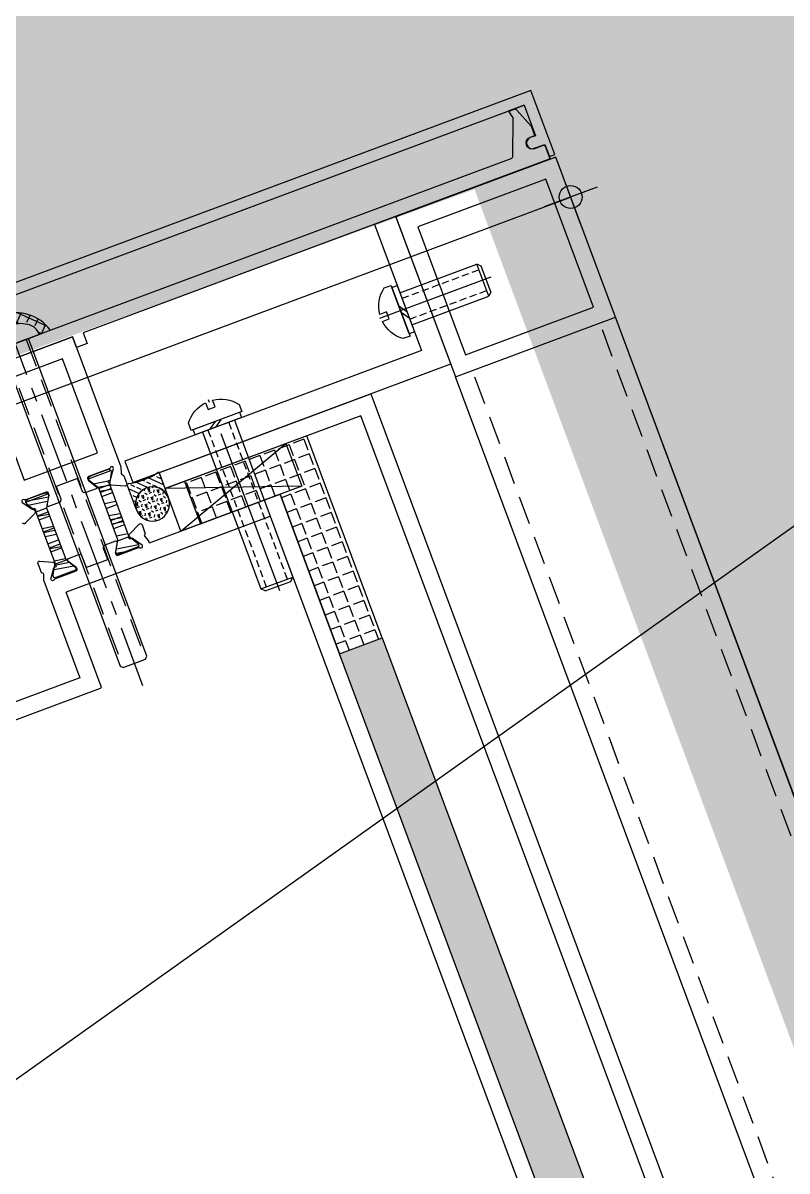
# Model space of a CAD drawing. Extents: x 12199666 to 24617114, y 1197707 to 2548648.
# Drawn here: x 12301952.1 to 12302086.4, y 1289145.8 to 1289347.6 of the extents above; entities that cross this region are included whole.
import ezdxf

# ---------------------------------------------------------------- set-up
doc = ezdxf.new("R2010")
doc.units = 0
doc.header["$LTSCALE"] = 10
doc.header["$MEASUREMENT"] = 0
for name, pattern in [('TX-PLAN-T1-F11$0$CENTER', [2, 1.25, -0.25, 0.25, -0.25]), ('TX-PLAN-T1-F11$0$CENTER2', [1.125, 0.75, -0.125, 0.125, -0.125]), ('TX-PLAN-T1-F11$0$CONTINOUS', [0]), ('TX-PLAN-T1-F11$0$DASHED', [0.75, 0.5, -0.25]), ('TX-PLAN-T1-F11$0$HIDDEN', [0.375, 0.25, -0.125])]:
    doc.linetypes.add(name, pattern=pattern)
for name, color, linetype in [('TX-PLAN-T1-F11$0$01', 1, 'Continuous'), ('TX-PLAN-T1-F11$0$F-Alum', 4, 'Continuous'), ('TX-PLAN-T1-F11$0$F-Bolt', 32, 'Continuous'), ('TX-PLAN-T1-F11$0$F-dashed line', 8, 'TX-PLAN-T1-F11$0$DASHED'), ('TX-PLAN-T1-F11$0$F-dim', 1, 'Continuous'), ('TX-PLAN-T1-F11$0$F-Glazing', 8, 'Continuous'), ('TX-PLAN-T1-F11$0$F-Misc', 1, 'Continuous'), ('TX-PLAN-T1-F11$0$F_MISC', 8, 'Continuous'), ('TX-PLAN-T1-F11$0$HAT', 155, 'Continuous'), ('TX-PLAN-T1-F11$0$Hatch', 8, 'Continuous'), ('TX-PLAN-T1-F11$0$Hatch @ 1 VP1', 8, 'Continuous'), ('TX-PLAN-T1-F11$0$Hatch @ 1 VPModel', 8, 'Continuous'), ('TX-PLAN-T1-F11$0$中心线', 1, 'TX-PLAN-T1-F11$0$CENTER2'), ('TX-PLAN-T1-F11$0$虚线', 8, 'TX-PLAN-T1-F11$0$HIDDEN'), ('TX-PLAN-T1-F11$0$螺栓钉类', 241, 'Continuous')]:
    doc.layers.add(name, color=color, linetype=linetype)
doc.layers.add('TX-PLAN-T1-F11$0$_EDO-ALUMINIUM-SECTION', color=90, linetype='Continuous', lineweight=30)
doc.layers.add('TX-PLAN-T1-F11$0$幕墙线', color=114, linetype='Continuous', lineweight=30)
doc.layers.add('TX-PLAN-T1-F11$0$bangong', color=5, linetype='Continuous', true_color=0x0000ff)
pattern_1 = [(30.0159999972559, (7246.22157835518, 83575.31519769797), (-1.375665006030534, 2.381185795183361), [2, -0.7500000000000002]), (120.0160000000013, (7246.22157835518, 83575.31519769797), (-2.381185795183363, -1.375665006030534), [1.999999999999999, -0.7499999999999996])]

# ---------------------------------------------------------------- blocks, each defined once
blk = doc.blocks.new('TX-PLAN-T1-F11$0$A$C3FFC0167')
at = {"layer": 'TX-PLAN-T1-F11$0$F-dim'}
for p, q in [((0, 5), (0, -5)), ((-5, 0), (5, 0))]:
    blk.add_line(p, q, dxfattribs=at)
blk.add_circle((0, 0), 2, dxfattribs=at)
blk = doc.blocks.new('TX-PLAN-T1-F11$0$qertqtwet')
at = {"layer": 'TX-PLAN-T1-F11$0$F-Glazing'}
h = blk.add_hatch(dxfattribs=at)
h.set_pattern_fill('ANSI37', color=256, angle=270.0000000000034, style=0)
h.set_pattern_definition([(315.0000000000033, (-29614.42304775224, -25731.69154979243), (1.122532015133579, 1.122532015133709), []), (45.00000000000334, (-29614.42304775224, -25731.69154979243), (-1.122532015133709, 1.122532015133579), [])])
h.paths.add_polyline_path([(-29820.57937317537, -22812.52878940574), (-29818.8122062625, -22812.52878940575), (-29818.8122062625, -22810.33161240899, 0.323428697050681), (-29824.22649746502, -22816.97082330404), (-29822.2096299913, -22816.97082330405, -0.1185157189850159), (-29821.23881053725, -22812.93261066923, -0.2818610536571748)])
h.paths.add_polyline_path([(-29822.2096299913, -22816.97082330405), (-29824.22649746502, -22816.97082330404, 0.3560576311528728), (-29818.8122062625, -22824.46540130571), (-29818.8122062625, -22821.41285720236), (-29820.57937317537, -22821.41285720236, -0.2818610536571745), (-29821.23881053725, -22821.00903593886, -0.1185157189850159)])
at = {"color": 8, "linetype": 'TX-PLAN-T1-F11$0$DASHED'}
for p, q in [((-29818.81220626278, -22814.88745477372, -46928.13187290396), (-29758.81220626278, -22814.88745477372, -46928.13187290396)), ((-29818.81220626278, -22814.88745477372, -46928.13187290396), (-29758.81220626278, -22814.88745477372, -46928.13187290396)), ((-29818.81220626278, -22819.05412144038, -46928.13187290396), (-29758.81220626278, -22819.05412144038, -46928.13187290396)), ((-29818.81220626278, -22819.05412144038, -46928.13187290396), (-29758.81220626278, -22819.05412144038, -46928.13187290396))]:
    blk.add_line(p, q, dxfattribs=at)
at = {"color": 8, "linetype": 'TX-PLAN-T1-F11$0$CENTER'}
blk.add_line((-29825.47887292947, -22816.97078810705, -46928.13187290396), (-29754.64553959612, -22816.97078810705, -46928.13187290396), dxfattribs=at)
blk.add_line((-29825.47887292947, -22816.97078810705, -46928.13187290396), (-29754.64553959612, -22816.97078810705, -46928.13187290396), dxfattribs=at)
blk.add_arc((-29816.92428280844, -22817.39850685732, -23464.06593645198), 7.314728437362906, 104.9572881810436, 255.0427118187282)
at = {"layer": 'TX-PLAN-T1-F11$0$F-Bolt', "elevation": -46928.13187290396}
blk.add_lwpolyline([(-29820.98789410364, -22820.49255707884, 0.2099352819367999), (-29819.32357117219, -22821.47078796239), (-29818.81220753584, -22821.47078810705), (-29818.81220498975, -22812.47078810705), (-29819.3235686261, -22812.47078796277, 0.2099352819368), (-29820.98789211101, -22813.44901790502, 0.1433843212667726), (-29822.08493336194, -22816.35715081947), (-29820.79994085657, -22816.35715118109), (-29820.79994120376, -22817.58442390836), (-29822.08493370902, -22817.58442354483, 0.1433843212667727)], format="xyb", close=True, dxfattribs=at)
blk.add_lwpolyline([(-29820.98789410364, -22820.49255707884, 0.2099352819367999), (-29819.32357117219, -22821.47078796239), (-29818.81220753584, -22821.47078810705), (-29818.81220498975, -22812.47078810705), (-29819.3235686261, -22812.47078796277, 0.2099352819368), (-29820.98789211101, -22813.44901790502, 0.1433843212667726), (-29822.08493336194, -22816.35715081947), (-29820.79994085657, -22816.35715118109), (-29820.79994120376, -22817.58442390836), (-29822.08493370902, -22817.58442354483, 0.1433843212667727)], format="xyb", close=True, dxfattribs=at)
blk.add_lwpolyline([(-29818.81220626278, -22819.47078810705), (-29759.22887292947, -22819.47078810705), (-29758.81220626278, -22819.05412144038), (-29758.81220626278, -22814.88745477372), (-29759.22887292947, -22814.47078810705), (-29818.81220626278, -22814.47078810705)], dxfattribs=at)
blk.add_lwpolyline([(-29818.81220626278, -22819.47078810705), (-29759.22887292947, -22819.47078810705), (-29758.81220626278, -22819.05412144038), (-29758.81220626278, -22814.88745477372), (-29759.22887292947, -22814.47078810705), (-29818.81220626278, -22814.47078810705)], dxfattribs=at)
blk = doc.blocks.new('*U341')
at = {"layer": 'TX-PLAN-T1-F11$0$Hatch @ 1 VP1'}
h = blk.add_hatch(dxfattribs=at)
h.set_pattern_fill('M_SYNTHETIC-PISA', color=256, pattern_type=2)
h.set_pattern_definition([(80.42361603529756, (60.74734227051181, 419.571008317605), (-5.916388149900571, 0.9981739626518497), []), (80.42361603529756, (61.48689078924938, 419.4462365722735), (-5.916388149900571, 0.9981739626518497), []), (80.42361603529756, (62.22643930798695, 419.321464826942), (-5.916388149900571, 0.9981739626518497), []), (80.42361603529756, (64.44508486419966, 418.9471495909476), (-5.916388149900571, 0.9981739626518497), [])])
edge = h.paths.add_edge_path()
edge.add_arc((-6.87320508075617, -1.599999999999832), 0.5000000000000772, 270.0000000000381, 300.0000000000389, ccw=False)
edge.add_line((-6.873205080755838, -2.099999999999909), (-6.900000000000205, -2.099999999999909))
edge.add_arc((-6.900000000000205, -1.599999999999909), 0.5, 180, 270, ccw=False)
edge.add_line((-7.400000000000205, -1.599999999999909), (-7.400000000000205, 1.600000000000364))
edge.add_arc((-6.900000000000205, 1.600000000000364), 0.5, 90, 180, ccw=False)
edge.add_line((-6.900000000000205, 2.100000000000364), (-6.873205080757202, 2.099999999999909))
edge.add_arc((-6.873205080757574, 1.599999999999688), 0.5000000000002212, 59.999999999965496, 89.99999999995748, ccw=False)
edge.add_line((-6.623205080757202, 2.033012701891948), (-4.833974596215853, 1))
edge.add_line((-4.833974596215853, 1), (4.833974596215398, 1))
edge.add_line((4.833974596215398, 1), (6.623205080756748, 2.033012701891948))
edge.add_arc((6.87320508075709, 1.599999999999793), 0.5000000000001159, 90.00000000003928, 120.00000000003769, ccw=False)
edge.add_line((6.873205080756748, 2.099999999999909), (6.89999999999975, 2.100000000000364))
edge.add_arc((6.89999999999975, 1.600000000000364), 0.5, 0, 90, ccw=False)
edge.add_line((7.39999999999975, 1.600000000000364), (7.39999999999975, -1.599999999999909))
edge.add_arc((6.89999999999975, -1.599999999999909), 0.5, -90, 0, ccw=False)
edge.add_line((6.89999999999975, -2.099999999999909), (6.873205080755383, -2.099999999999909))
edge.add_arc((6.873205080755718, -1.599999999999822), 0.5000000000000873, 239.99999999996152, 269.99999999996163, ccw=False)
edge.add_line((6.623205080755383, -2.033012701891948), (4.833974596216308, -1))
edge.add_line((4.833974596216308, -1), (-4.833974596216308, -1))
edge.add_line((-4.833974596216308, -1), (-6.623205080755838, -2.033012701891948))
at = {"layer": 'TX-PLAN-T1-F11$0$Hatch @ 1 VPModel'}
h = blk.add_hatch(dxfattribs=at)
h.set_pattern_fill('M_SYNTHETIC-PISA', color=256, pattern_type=2)
h.set_pattern_definition([(90, (-9.900000006500932, 423.8302261678061), (-6, 3.673940397442059e-16), []), (90, (-9.150000006500932, 423.8302261678061), (-6, 3.673940397442059e-16), []), (90, (-8.400000006500932, 423.8302261678061), (-6, 3.673940397442059e-16), []), (90, (-6.150000006500932, 423.8302261678061), (-6, 3.673940397442059e-16), [])])
edge = h.paths.add_edge_path()
edge.add_arc((-6.87320508075617, -1.599999999999832), 0.5000000000000772, 270.0000000000381, 300.0000000000389, ccw=False)
edge.add_line((-6.873205080755838, -2.099999999999909), (-6.900000000000205, -2.099999999999909))
edge.add_arc((-6.900000000000205, -1.599999999999909), 0.5, 180, 270, ccw=False)
edge.add_line((-7.400000000000205, -1.599999999999909), (-7.400000000000205, 1.600000000000364))
edge.add_arc((-6.900000000000205, 1.600000000000364), 0.5, 90, 180, ccw=False)
edge.add_line((-6.900000000000205, 2.100000000000364), (-6.873205080757202, 2.099999999999909))
edge.add_arc((-6.873205080757574, 1.599999999999688), 0.5000000000002212, 59.999999999965496, 89.99999999995748, ccw=False)
edge.add_line((-6.623205080757202, 2.033012701891948), (-4.833974596215853, 1))
edge.add_line((-4.833974596215853, 1), (4.833974596215398, 1))
edge.add_line((4.833974596215398, 1), (6.623205080756748, 2.033012701891948))
edge.add_arc((6.87320508075709, 1.599999999999793), 0.5000000000001159, 90.00000000003928, 120.00000000003769, ccw=False)
edge.add_line((6.873205080756748, 2.099999999999909), (6.89999999999975, 2.100000000000364))
edge.add_arc((6.89999999999975, 1.600000000000364), 0.5, 0, 90, ccw=False)
edge.add_line((7.39999999999975, 1.600000000000364), (7.39999999999975, -1.599999999999909))
edge.add_arc((6.89999999999975, -1.599999999999909), 0.5, -90, 0, ccw=False)
edge.add_line((6.89999999999975, -2.099999999999909), (6.873205080755383, -2.099999999999909))
edge.add_arc((6.873205080755718, -1.599999999999822), 0.5000000000000873, 239.99999999996152, 269.99999999996163, ccw=False)
edge.add_line((6.623205080755383, -2.033012701891948), (4.833974596216308, -1))
edge.add_line((4.833974596216308, -1), (-4.833974596216308, -1))
edge.add_line((-4.833974596216308, -1), (-6.623205080755838, -2.033012701891948))
blk = doc.blocks.new('TX-PLAN-T1-F11$0$A$C455C3A01')
at = {"color": 0, "linetype": 'ByBlock'}
blk.add_lwpolyline([(-6.623205080755838, -2.033012701891948, -0.1316524975873993), (-6.873205080755838, -2.099999999999909), (-6.900000000000205, -2.099999999999909, -0.414213562373095), (-7.400000000000205, -1.599999999999909), (-7.400000000000205, 1.600000000000364, -0.414213562373095), (-6.900000000000205, 2.100000000000364), (-6.873205080757202, 2.099999999999909, -0.1316524975873601), (-6.623205080757202, 2.033012701891948), (-4.833974596215853, 1), (4.833974596215398, 1), (6.623205080756748, 2.033012701891948, -0.1316524975873888), (6.873205080756748, 2.099999999999909), (6.89999999999975, 2.100000000000364, -0.4142135623730949), (7.39999999999975, 1.600000000000364), (7.39999999999975, -1.599999999999909, -0.4142135623730951), (6.89999999999975, -2.099999999999909), (6.873205080755383, -2.099999999999909, -0.1316524975873966), (6.623205080755383, -2.033012701891948), (4.833974596216308, -1), (-4.833974596216308, -1)], format="xyb", close=True, dxfattribs=at)
at = {"layer": 'TX-PLAN-T1-F11$0$Hatch'}
blk.add_blockref('*U341', (0, 0), dxfattribs=at)
blk = doc.blocks.new('*U181')
at = {"layer": 'TX-PLAN-T1-F11$0$HAT'}
h = blk.add_hatch(dxfattribs=at)
h.set_pattern_fill('ANSI33', color=256, scale=0.5)
h.set_pattern_definition([(44.99999999999999, (-42960.06277537793, -11922.42191400856), (-1.122532015133644, 1.122532015133644), []), (44.99999999999999, (-42958.94024287794, -11922.42191400856), (-1.122532015133644, 1.122532015133644), [0.7937500000000004, -0.3968750000000002])])
edge = h.paths.add_edge_path()
edge.add_arc((3, 11.082361000701), 11.48123361620425, 254.8530260690202, 285.14697393097975, ccw=False)
edge.add_line((0, -1.77635683940025e-15), (0, -4.746772359798345))
edge.add_arc((3, -4.902934290748822), 3.004061675245397, 2.979783772836811, 177.0202162271633, ccw=False)
edge.add_line((6, -4.746772359798345), (6, -1.77635683940025e-15))
h = blk.add_hatch(dxfattribs=at)
h.set_pattern_fill('HEX', color=256, scale=0.5)
h.set_pattern_definition([(0, (-42960.06277537793, -11922.42191400856), (0, 0.8248889999999994), [0.47625, -0.9525]), (120, (-42960.06277537793, -11922.42191400856), (-0.7143748293023419, -0.4124444999999997), [0.4762499999999995, -0.9524999999999989]), (59.99999999999999, (-42959.58652537793, -11922.42191400856), (-0.7143748293023419, 0.4124444999999999), [0.4762499999999997, -0.9524999999999995])])
edge = h.paths.add_edge_path()
edge.add_arc((3, -4.902934290748819), 3.004061675245397, 0, 360)
at = {"layer": 'TX-PLAN-T1-F11$0$01'}
blk.add_lwpolyline([(6, -1.77635683940025e-15, -0.1329575385010826), (0, -1.77635683940025e-15), (0, -4.746772359798345, -0.9492999147649731), (6, -4.746772359798345)], format="xyb", close=True, dxfattribs=at)
blk.add_circle((3, -4.902934290748819), 3.004061675245397, dxfattribs=at)
blk = doc.blocks.new('*U175')
at = {"layer": 'TX-PLAN-T1-F11$0$中心线', "color": 1, "linetype": 'TX-PLAN-T1-F11$0$CENTER', "ltscale": 2.357947691000002}
blk.add_line((-2.842170943040401e-14, 30.90048662063384), (2.842170943040401e-14, -4.956409502317115), dxfattribs=at)
at = {"layer": 'TX-PLAN-T1-F11$0$虚线', "linetype": 'TX-PLAN-T1-F11$0$HIDDEN', "ltscale": 0.5}
for p, q in [((-1.948286311568523, 1.13686837721616e-13), (-1.94828631156858, 30.00000000000011)), ((1.948286311568523, 1.13686837721616e-13), (1.948286311568467, 30.00000000000011))]:
    blk.add_line(p, q, dxfattribs=at)
at = {"layer": 'TX-PLAN-T1-F11$0$螺栓钉类', "color": 241, "linetype": 'Continuous'}
for p, q in [((-2.40807576862025, 30.00000000000011), (-2.999791744951636, 29.40828402366867)), ((2.99979174495158, 29.40828402366867), (-2.999791744951636, 29.40828402366867)), ((-2.999791744951636, 1.13686837721616e-13), (-2.999791744951636, 29.40828402366867)), ((2.408075768620193, 30.00000000000011), (-2.408075768620307, 30)), ((2.408075768620193, 30.00000000000011), (2.99979174495158, 29.40828402366867)), ((2.999791744951636, 1.13686837721616e-13), (2.99979174495158, 29.40828402366867)), ((-0.9100693464279175, -1), (0.5333063006401062, 0)), ((0.2446311712265015, -1), (1.688006818294525, 0))]:
    blk.add_line(p, q, dxfattribs=at)
blk.add_lwpolyline([(4.350000023841858, 0), (4.350000023841858, -1), (-4.350000023841858, -1), (-4.350000023841858, 0)], close=True, dxfattribs=at)
blk.add_lwpolyline([(-4.75, -1), (4.75, -1), (4.75, -2.319999992847443, -0.2072557309237045), (0.6600000262260437, -4.663157165050507), (0.6600000262260437, -3.379999995231628), (-0.6600000262260437, -3.379999995231628), (-0.6600000262260437, -4.663157165050507, -0.2072557309237047), (-4.75, -2.319999992847443)], format="xyb", close=True, dxfattribs=at)
blk = doc.blocks.new('*U176')
at = {"layer": 'TX-PLAN-T1-F11$0$F-Misc'}
blk.add_lwpolyline([(0, -8), (0, 0), (-22.6862628114484, 0), (-22.6862628114484, -8)], close=True, dxfattribs=at)
for points in [[(0, -8), (-22.6862628114484, 0)], [(-22.6862628114484, -8), (0, 0)]]:
    blk.add_lwpolyline(points, dxfattribs=at)
blk = doc.blocks.new('*U172')
at = {"layer": 'TX-PLAN-T1-F11$0$中心线', "color": 1, "linetype": 'TX-PLAN-T1-F11$0$CENTER', "ltscale": 2.357947691000002}
blk.add_line((-4.263256414560601e-14, 15.90048662063384), (1.4210854715202e-14, -4.956409502317115), dxfattribs=at)
at = {"layer": 'TX-PLAN-T1-F11$0$虚线', "linetype": 'TX-PLAN-T1-F11$0$HIDDEN', "ltscale": 0.5}
for p, q in [((-1.948286311568509, 1.13686837721616e-13), (-1.948286311568566, 15.00000000000011)), ((1.948286311568523, 1.13686837721616e-13), (1.948286311568481, 15.00000000000011))]:
    blk.add_line(p, q, dxfattribs=at)
at = {"layer": 'TX-PLAN-T1-F11$0$螺栓钉类', "color": 241, "linetype": 'Continuous'}
for p, q in [((-2.40807576862025, 15.00000000000011), (-2.999791744951651, 14.40828402366867)), ((2.999791744951594, 14.40828402366867), (-2.999791744951636, 14.40828402366867)), ((-2.999791744951622, 1.13686837721616e-13), (-2.999791744951651, 14.40828402366867)), ((2.408075768620179, 15.00000000000011), (-2.408075768620321, 15)), ((2.408075768620179, 15.00000000000011), (2.999791744951594, 14.40828402366867)), ((2.999791744951636, 1.13686837721616e-13), (2.999791744951594, 14.40828402366867)), ((-0.9100693464279175, -1), (0.5333063006401062, 0)), ((0.2446311712265015, -1), (1.688006818294525, 0))]:
    blk.add_line(p, q, dxfattribs=at)
blk.add_lwpolyline([(4.350000023841858, 0), (4.350000023841858, -1), (-4.350000023841858, -1), (-4.350000023841858, 0)], close=True, dxfattribs=at)
blk.add_lwpolyline([(-4.75, -1), (4.75, -1), (4.75, -2.319999992847443, -0.2072557309237045), (0.6600000262260437, -4.663157165050507), (0.6600000262260437, -3.379999995231628), (-0.6600000262260437, -3.379999995231628), (-0.6600000262260437, -4.663157165050507, -0.2072557309237047), (-4.75, -2.319999992847443)], format="xyb", close=True, dxfattribs=at)
blk = doc.blocks.new('*U193')
at = {"layer": 'TX-PLAN-T1-F11$0$Hatch'}
h = blk.add_hatch(dxfattribs=at)
h.set_pattern_fill('ANGLE', color=256, scale=9.999999999999996, angle=30.01599999723185)
h.set_pattern_definition(pattern_1)
h.paths.add_polyline_path([(350.2253238288686, -354.6837878837832), (354.2542751866858, -361.6576381313353), (322.3892650641501, -380.066776734122), (322.3920172178186, -425.9033668380289), (402.0586897248868, -563.8011208046519), (395.1314504481852, -567.8031243171426), (314.3921460299753, -428.048037958506), (314.398585089948, -375.4440794177499), (343.3252546740696, -358.7324867446878), (343.3858318864368, -358.6351174034935)])
h = blk.add_hatch(dxfattribs=at)
h.set_pattern_fill('ANGLE', color=256, scale=9.999999999999996, angle=30.01599999723185)
h.set_pattern_definition(pattern_1)
h.paths.add_polyline_path([(395.1316129525658, -567.8030403436424), (414.1003057919443, -600.6366324613191), (433.9531735060737, -589.1610641976877), (429.9512389430311, -582.2339782480558), (417.0254576245788, -589.7076110518392), (402.0586998956278, -563.801105020364)])
at = {"layer": 'TX-PLAN-T1-F11$0$F-Alum', "flags": 128}
for points in [[(53.01061472645961, -31.80457267696329), (390.065040307818, -615.223651404347)], [(27.04169836640358, -46.80740425240947), (364.0961239619646, -630.2264829897904)]]:
    blk.add_lwpolyline(points, dxfattribs=at)
at = {"layer": 'TX-PLAN-T1-F11$0$F-Alum'}
for points in [[(455.4729844129179, -567.7718404594343), (455.4729844129179, -567.7718404594343), (446.3959872892592, -552.0601956466271), (505.8266415628605, -517.7257626117789, 0.4142135629107179), (506.192285489291, -516.359635047178), (401.1615129876882, -334.5582640464709), (322.3892650641501, -380.0667758264462)], [(439.369238186162, -573.3344405092794), (418.1223877749871, -585.6092291673849), (325.3936407528818, -425.1025364142552), (325.3857700543012, -381.800288240629), (399.198695463594, -339.1568885540619, -0.4142135618083592), (400.5648230256047, -339.522532479692), (502.0939028023276, -515.2627032643359, -0.4142135629305874), (501.7282588758972, -516.6288308289368), (442.4707817491144, -550.8632155012601, 0.4142135623737295), (442.397652963642, -551.1364410138922), (451.2549298969097, -566.4678058499121)], [(309.3460307866335, -439.5040731506597), (405.3548687912989, -605.6890643946535), (437.1462707237806, -587.3224317001004), (438.6470144910272, -589.9200927575439), (435.1871296027675, -591.9189461415081), (435.1871296027675, -591.9189461415081), (404.2579426011071, -609.7874283735582), (306.4801450439263, -440.5405095017923, -0.1317235220179792), (306.3460307864007, -440.0402676794038), (306.3460307864007, -376.5853972057666), (335.2009771130979, -359.9152406854846), (336.701702574268, -362.5128979166475), (309.3460307866335, -378.3168895531417), (309.3460307866335, -439.5040731506597)], [(466.1576926645357, -605.9728779365832), (457.6130095296539, -610.9093424355378), (445.4153107779566, -589.7959424406727), (445.2222484536469, -588.7367935363727, 0.3595079999969891), (444.9301157828886, -588.4906063049857, -0.2637250000009912), (444.6741820534226, -588.3421174858959), (443.9160059196874, -587.0462381952384, -0.08748900000020804), (443.8798070950434, -586.9485398635006, -0.4142140000096972), (444.1211462747306, -586.5996051985276, -0.02181999999955182), (444.147073848173, -586.5960395147849), (446.5113769324962, -586.3754405859218, -0.1763270000030645), (446.7098996443674, -586.4274091642437), (447.1329865134321, -586.7200353149965, -0.1989119999914122), (447.21597614442, -586.84865956461, -0.06554299999945595), (447.2185543009546, -586.9008063474612, -0.2679490000022325), (447.1047859839164, -587.0652957589336), (446.9465899402276, -587.1401776472485, 0.267948999996922), (446.832821524702, -587.3046670766489), (446.6675671036355, -589.3278801175329, 0.5206607007311933), (447.1130826037843, -589.535555469105, 0.2134219999978007), (447.2566763621289, -589.3371094220929, -0.2134220000036281), (447.4002701204736, -589.1386633750517), (450.7363429376855, -587.2113384929689, 0.414214000006558), (450.8460361147299, -586.8015002236789), (450.7355197903235, -586.6102037230885, 0.1378520000000337), (450.6193085948471, -586.4968525094009), (449.057140695164, -585.6455380125408, -0.137851999999961), (448.9796667301562, -585.5699705565639, -0.41421400000608), (449.05279551493, -585.29674504383), (450.7527549613733, -584.3146399403195, -0.414213562373095), (451.4358187434264, -584.4974619019777), (452.6108512678184, -586.5313660459942), (456.0923113336321, -584.5200476550381), (454.9172788092401, -582.4861435110506, -0.4142135623746534), (455.1001007708255, -581.8030797290266), (456.8000602170359, -580.8209746255015, -0.4142139999915234), (457.0732857298572, -580.8941034101881, -0.1378519999968015), (457.1000506549608, -580.9989666278125), (457.0572200133465, -582.7775251609419, 0.1378519999996694), (457.0973673025146, -582.9348202173423), (457.2078836269211, -583.1261167179473, 0.4142139999933001), (457.6177218961529, -583.2358098949917), (460.9537947135977, -581.3084850128944, -0.2134220000014415), (461.1974368358497, -581.2832161145197, 0.2134220000027375), (461.4410789583344, -581.2579472162324, 0.5206607007260496), (461.4837110906374, -580.7682579129614), (459.6484452183358, -579.9007907893683, 0.2679490000005528), (459.4491181105841, -579.9171837403846), (459.3052260989789, -580.0168249688431, -0.2679490000020771), (459.1058990557212, -580.033217843622, -0.06554300000006809), (459.0620118931402, -580.0049362098362, -0.1989119999981508), (458.9920387926977, -579.8687920153898), (458.949874198297, -579.3560984327341, -0.176326999998284), (459.0040189030115, -579.158158160848), (460.3761325448286, -577.2201444572711, -0.02182000000030324), (460.3921727570705, -577.1994643999496, -0.414214000003529), (460.8150092749856, -577.16468971016, -0.08748899999878039)], [(474.8020190792158, -613.0729998739698), (386.1010766436812, -664.3175448094407), (386.1010766464751, -664.3175448104157), (388.6987469606102, -662.8168117939349), (388.6987469585147, -662.8168117909663), (386.1010766441468, -664.317544807418), (383.2264971034601, -659.3418363714445), (384.0923828473315, -658.8415945513989, 1), (383.0918992070947, -657.1098230636417), (381.360127719352, -658.1103067036893), (380.2058037547395, -656.1122477153549), (379.3399180108681, -656.6124895353278), (385.3697887959424, -667.0497999373765), (477.5342742071953, -613.8042877217376)]]:
    blk.add_lwpolyline(points, format="xyb", dxfattribs=at)
for points in [[(322.3892650641501, -380.066776734122), (322.3920172178186, -425.9033668380289), (405.9924112183508, -570.6101344211784)], [(405.992411069572, -570.610134214352), (405.9924110961147, -570.6101342096663), (417.0254560769536, -589.7076119458216), (438.272306634346, -577.4328233589913)], [(381.2788209777791, -657.8256456259696), (381.2597441703547, -657.8366667300434), (380.0398544089403, -655.7251176545396), (455.8812394279521, -611.9098305052466), (454.8807539343834, -610.1780535563303), (456.612525985809, -609.1775708921195), (457.6130086500198, -610.909342943618), (474.7123976727016, -601.0306235656317)]]:
    blk.add_lwpolyline(points, dxfattribs=at)
at = {"layer": 'TX-PLAN-T1-F11$0$F-Alum', "elevation": 5.456350682723838e-07}
for points in [[(439.3692381870933, -573.334440508741), (439.3745454982854, -573.3313743543258), (451.2549298978411, -566.4678058493591), (451.2549298978411, -566.4678058493591)], [(439.369238186162, -573.3344405092794), (439.3745454973541, -573.3313743549224), (451.2549298969097, -566.4678058499121), (451.2549298969097, -566.4678058499121)]]:
    blk.add_lwpolyline(points, dxfattribs=at)
for points in [[(446.7262194724753, -572.3488990897604), (448.4577672851738, -571.3485446711566), (449.4958720416762, -573.1454358389747, 0.4142135623730951), (450.1789358237293, -573.3282578006183), (451.8788952699397, -572.3461526971369, 0.4142139999991469), (451.9520240547135, -572.0729271842865, 0.1378520000003556), (451.8745500897057, -571.9973597283242), (450.3123821902554, -571.146045231566, -0.1378520000001151), (450.1961709945463, -571.0326940178347), (450.0856546703726, -570.8413975172152, -0.4142139999998129), (450.195347847417, -570.4315592479834), (453.531420664629, -568.504234365857, 0.2134220000000366), (453.6750144229736, -568.3057883188012, -0.2134220000006896), (453.8186081810854, -568.1073422717454, -0.5206607007358245), (454.2641236812342, -568.3150176233466), (454.0988692601677, -570.3382306643034, -0.2679490000006816), (453.985100844875, -570.5027200936893), (453.8269048011862, -570.5776019819314, 0.2679490000005901), (453.7131364839152, -570.7420913934329, 0.0655429999996988), (453.7157146404497, -570.7942381763714, 0.1989120000004778), (453.7987042716704, -570.9228624259995), (454.2217911405023, -571.2154885767523, 0.1763269999993696), (454.4203138523735, -571.2674571549869), (456.7846169366967, -571.0468582261528, 0.02182000000013751), (456.810544510372, -571.0432925423956, 0.4142139999995563), (457.0518836900592, -570.6943578774808, 0.0874890000002171), (457.0156848651823, -570.5966595456994), (456.25750873168, -569.3007802550856, 0.2637250000000688), (456.0015750019811, -569.1522914358793, -0.3595079999993098), (455.7094423312228, -568.9061042045505), (455.5319364122115, -567.9322984643804, 0.086106092567218), (455.4729844138492, -567.7718404587504), (455.4729844138492, -567.7718404587504)], [(446.726219471544, -572.3488990903134), (448.4577672842424, -571.348544671695), (449.4958720407449, -573.1454358394985, 0.4142135623730951), (450.1789358227979, -573.3282578011567), (451.8788952690084, -572.3461526976607, 0.4142139999991469), (451.9520240537822, -572.0729271848686, 0.1378520000003556), (451.8745500887744, -571.9973597289063), (450.3123821893241, -571.1460452321189, -0.1378520000001151), (450.1961709936149, -571.0326940183731), (450.0856546692085, -570.8413975177391, -0.4142139999998129), (450.1953478462528, -570.4315592485364), (453.5314206636976, -568.50423436641, 0.2134220000000366), (453.6750144220423, -568.3057883193542, -0.2134220000006896), (453.8186081801541, -568.107342272313, -0.5206607007358245), (454.2641236803029, -568.3150176238851), (454.0988692592364, -570.3382306648418, -0.2679490000006816), (453.9851008439437, -570.5027200942277), (453.8269048002549, -570.5776019824989, 0.2679490000005901), (453.7131364829838, -570.7420913939714, 0.0655429999996988), (453.7157146395184, -570.7942381768953, 0.1989120000004778), (453.7987042707391, -570.9228624265525), (454.221791139571, -571.2154885772761, 0.1763269999993696), (454.4203138514422, -571.2674571554962), (456.7846169357654, -571.0468582266767, 0.02182000000013751), (456.8105445094407, -571.0432925429632, 0.4142139999995563), (457.051883688895, -570.6943578780483, 0.0874890000002171), (457.0156848642509, -570.5966595462378), (456.2575087307487, -569.300780255624, 0.2637250000000688), (456.0015750010498, -569.1522914364468, -0.3595079999993098), (455.7094423302915, -568.906104205118), (455.5319364112802, -567.9322984649043, 0.086106092567218), (455.472984412685, -567.7718404592597), (455.472984412685, -567.7718404592597)], [(446.7262194724753, -572.3488990897604), (444.9946716600098, -573.3492535084224), (446.0327764165122, -575.1461446762551, -0.4142135623730951), (445.8499544546939, -575.8292084582936), (444.1499950084835, -576.8113135617459, -0.4142139999991469), (443.8767694956623, -576.7381847770594, -0.1378520000003556), (443.8500045707915, -576.6333215593477), (443.8928352121729, -574.8547630264075, 0.1378520000001151), (443.8526879230049, -574.6974679699197), (443.7421715985984, -574.5061714693584, 0.4142139999998129), (443.3323333293665, -574.3964782923431), (439.9962605121545, -576.323803174455, -0.2134220000000366), (439.7526183896698, -576.3490720727423, 0.2134220000006896), (439.5089762674179, -576.3743409710587, 0.5206607007358245), (439.4663441348821, -576.8640302743588), (441.3016100071836, -577.7314973979373, 0.2679490000006816), (441.5009371151682, -577.7151044468774), (441.6448291267734, -577.6154632184334, -0.2679490000005901), (441.8441561697982, -577.5990703436837, -0.0655429999996988), (441.8880433326121, -577.6273519773677, -0.1989120000004778), (441.9580164330546, -577.7634961718868), (442.0001810274553, -578.2761897545861, -0.1763269999993696), (441.946036322508, -578.4741300264141), (440.5739226806909, -580.4121437300637, -0.02182000000013751), (440.5578824686818, -580.4328237873851, -0.4142139999995563), (440.1350459507667, -580.4675984771311, -0.0874890000002171), (440.0684913450386, -580.3874373680883), (439.3245865497738, -579.0833132018452, -0.2637250000000688), (439.3237930692267, -578.7874240776437, 0.3595079999993098), (439.2564449717756, -578.4113737035368), (438.501499745762, -577.7711677392508, -0.086106092567218), (438.3919417306315, -577.6399459762615), (438.2723073321395, -577.4328245645884)], [(446.726219471544, -572.3488990903134), (444.9946716590784, -573.3492535089608), (446.0327764155809, -575.1461446767935, -0.4142135623730951), (445.8499544537626, -575.8292084588029), (444.1499950075522, -576.8113135623134, -0.4142139999991469), (443.876769494731, -576.7381847776269, -0.1378520000003556), (443.8500045698602, -576.6333215598861), (443.8928352112416, -574.8547630269604, 0.1378520000001151), (443.8526879220735, -574.6974679704726), (443.742171597667, -574.5061714698822, 0.4142139999998129), (443.3323333284352, -574.3964782928524), (439.9962605112232, -576.3238031749788, -0.2134220000000366), (439.7526183887385, -576.3490720733244, 0.2134220000006896), (439.5089762664866, -576.3743409715971, 0.5206607007358245), (439.4663441339508, -576.8640302748827), (441.3016100062523, -577.7314973984612, 0.2679490000006816), (441.5009371142369, -577.7151044474012), (441.6448291258421, -577.6154632189573, -0.2679490000005901), (441.8441561688669, -577.5990703442076, -0.0655429999996988), (441.8880433316808, -577.6273519779352, -0.1989120000004778), (441.9580164318904, -577.7634961724398), (442.0001810265239, -578.27618975511, -0.1763269999993696), (441.9460363215767, -578.474130026967), (440.5739226797596, -580.4121437306312, -0.02182000000013751), (440.5578824677505, -580.432823787909, -0.4142139999995563), (440.1350459496025, -580.4675984776404, -0.0874890000002171), (440.0684913441073, -580.387437368583), (439.3245865488425, -579.083313202369, -0.2637250000000688), (439.3237930682953, -578.7874240781966, 0.3595079999993098), (439.2564449706115, -578.4113737041043), (438.5014997448307, -577.7711677398038, -0.086106092567218), (438.3919417297002, -577.6399459767854), (438.2723073312081, -577.4328245651268)]]:
    blk.add_lwpolyline(points, format="xyb", dxfattribs=at)
at = {"layer": 'TX-PLAN-T1-F11$0$F-Alum', "linetype": 'TX-PLAN-T1-F11$0$CONTINOUS', "ltscale": 15555}
blk.add_lwpolyline([(380.0398544089403, -655.7251176545396), (381.2032953833696, -657.7389575862617, 0.414213562373095), (381.6131336526014, -657.8486507634225), (383.0418750252575, -657.0232344891992, -1), (384.1424070294015, -658.928183125754), (383.3631098598707, -659.3784007638315), (384.1415210517589, -660.7257794256002, 0.1428492727586986), (384.2629231058527, -660.8418938346731), (387.2218380344566, -663.235364015869, 0.2840790438404123), (387.7473373496905, -663.2509740064561), (388.4430282160174, -662.8490576248878, 0.5575365158333588), (388.453131214017, -662.5089473235421), (387.7222566348501, -661.7713922473631), (386.6248848829418, -655.0800004285702, -0.2963790067032196), (386.8719783208799, -654.5943518436106), (467.0768878774252, -608.2581576754019)], format="xyb", dxfattribs=at)
at = {"layer": 'TX-PLAN-T1-F11$0$F-Alum'}
for points in [[(458.7099413010292, -606.8109597437433), (470.6140261408873, -599.933700118956), (461.8043520050123, -584.6847326377465), (449.900267165387, -591.5619922624755)], [(391.2619891064242, -617.2954965759709), (405.0996182784438, -641.2475240616332), (408.5631612532306, -639.2465567802428), (396.7264993626159, -618.7580722694256), (444.9104555265512, -590.9211086545547), (442.9094882453792, -587.4575656796806)]]:
    blk.add_lwpolyline(points, close=True, dxfattribs=at)
at = {"layer": 'TX-PLAN-T1-F11$0$F-Alum', "flags": 128}
for points in [[(390.0650403141044, -615.2236514189717), (364.0961239619646, -630.2264829897904), (379.1033785305917, -656.2030552287761), (405.0722948824987, -641.2002236579137)], [(388.9681085431948, -619.3220341097767), (368.1945066549815, -631.3234147612529), (380.2003103015013, -652.104672537942), (400.9739121897146, -640.1032918864366)]]:
    blk.add_lwpolyline(points, close=True, dxfattribs=at)
at = {"layer": 'TX-PLAN-T1-F11$0$F-dashed line', "flags": 128}
for points in [[(50.2786876456812, -33.38286887168942), (387.3331132275052, -616.8019476004993)], [(29.57848780532368, -45.34184349645511), (366.632913393667, -628.760922236208)]]:
    blk.add_lwpolyline(points, dxfattribs=at)
at = {"layer": 'TX-PLAN-T1-F11$0$Hatch'}
for points in [[(350.2253238288686, -354.6837878837832), (354.2542751866858, -361.6576381313353), (322.3892650641501, -380.066776734122), (322.3920172178186, -425.9033668380289), (402.0586897248868, -563.8011208046519), (395.1314504481852, -567.8031243171426), (314.3921460299753, -428.048037958506), (314.398585089948, -375.4440794177499), (343.3252546740696, -358.7324867446878), (343.3858318864368, -358.6351174034935), (350.2253238288686, -354.6837878837832), (350.2253238288686, -354.6837878837832)], [(395.1316129525658, -567.8030403436424), (414.1003057919443, -600.6366324613191), (433.9531735060737, -589.1610641976877), (429.9512389430311, -582.2339782480558), (417.0254576245788, -589.7076110518392), (402.0586998956278, -563.801105020364), (395.1316129525658, -567.8030403436424)]]:
    blk.add_lwpolyline(points, dxfattribs=at)
at = {"layer": 'TX-PLAN-T1-F11$0$F_MISC'}
for name, p, rotation in [('TX-PLAN-T1-F11$0$qertqtwet', (-34206.12903104257, 13797.59694571102, 46928.13187290396), 120.0159999954234), ('*U175', (429.7242123964243, -599.6945455227251), 30.01599997489868), ('*U172', (400.6532278016675, -625.5549759573041), 120.0159999748988), ('TX-PLAN-T1-F11$0$A$C3FFC0167', (375.3649524133652, -649.7320850958495), 30.01599997489868)]:
    blk.add_blockref(name, p, dxfattribs=dict(at, rotation=rotation))
at = {"layer": 'TX-PLAN-T1-F11$0$F_MISC', "extrusion": (1.06202147336387e-06, 6.135538778012396e-07, 0.9999999999992478), "rotation": 120.0160000284702}
for p in [(455.5656043903196, -575.8752025064452, 0.00013048999074151), (445.3665170550629, -581.7674464329527, 0.0001160431318729056)]:
    blk.add_blockref('TX-PLAN-T1-F11$0$A$C455C3A01', p, dxfattribs=at)
at = {"layer": 'TX-PLAN-T1-F11$0$F_MISC', "xscale": -1}
for name, p, rotation in [('*U176', (437.1462681673001, -587.3224272751977), 210.0159999543231), ('*U181', (438.7231108162086, -590.0518104999501, -4.506888568539212e-07), 210.0159999748984)]:
    blk.add_blockref(name, p, dxfattribs=dict(at, rotation=rotation))
blk = doc.blocks.new('TX-PLAN-T1-F11$0$A$C21521A5F')
at = {"rotation": 90}
blk.add_blockref('*U193', (388.7170751225203, 19760.21975712478, 0.0004146164392175001), dxfattribs=at)
blk = doc.blocks.new('TX-PLAN-T1-F11$0$标准层幕墙0118')
at = {"color": 3, "rotation": 90}
blk.add_blockref('TX-PLAN-T1-F11$0$A$C21521A5F', (22760.21984725795, 37461.28223098579, -0.0004146164392191675), dxfattribs=at)
blk = doc.blocks.new('TX-PLAN-T1-F11')
at = {"layer": 'TX-PLAN-T1-F11$0$bangong'}
h = blk.add_hatch(dxfattribs=at)
h.set_pattern_fill('ANSI31', color=256, scale=100)
h.set_pattern_definition([(35.42361568638237, (12267498.76065116, 1237188.209494983), (-92.0142139200649, 129.363622926511), [])])
h.paths.add_polyline_path([(12311684.18336611, 1287370.210507017), (12310206.36976081, 1278610.927855134), (12302958.7966133, 1279833.690537009), (12302775.84162168, 1278749.276510726), (12300113.46885065, 1279198.456067521), (12299082.01873722, 1273084.854827092), (12299673.66233511, 1272985.036269651), (12298342.75916021, 1265096.519714597), (12297751.20815149, 1265196.322650944), (12297252.11954068, 1262238.129415706), (12297843.6397387, 1262138.331677556), (12297460.90569874, 1259869.79413769), (12299531.67664484, 1259520.426090187), (12299348.73406536, 1258436.086736571), (12307533.15646735, 1257055.260102745), (12306093.66360394, 1248523.111785988), (12305034.8156649, 1248138.598779066), (12304987.2896874, 1248120.884374847), (12304730.88532002, 1248810.1552251), (12304726.2279362, 1248813.755302423), (12304668.76189766, 1248792.335929501), (12303555.71862895, 1248388.142278736), (12303508.19265145, 1248370.427874517), (12303251.78828407, 1249059.69872477), (12303247.13090024, 1249063.298802093), (12303189.66486171, 1249041.879429172), (12302076.62159299, 1248637.685778406), (12302029.09561549, 1248619.971374187), (12301772.69124811, 1249309.242224441), (12301768.03386428, 1249312.842301764), (12301710.56782575, 1249291.422928842), (12300597.52455704, 1248887.229278077), (12300549.99857954, 1248869.514873858), (12300293.59421215, 1249558.785724111), (12300288.93682833, 1249562.385801434), (12300231.47078979, 1249540.966428512), (12299118.42752108, 1249136.772777747), (12299070.90154358, 1249119.058373528), (12298814.4971762, 1249808.329223781), (12298809.83979237, 1249811.929301104), (12298752.37375384, 1249790.509928182), (12297639.33048512, 1249386.316277418), (12297591.80450763, 1249368.601873198), (12297335.40014024, 1250057.872723451), (12297330.74275642, 1250061.472800774), (12297273.27671788, 1250040.053427853), (12296160.23344917, 1249635.859777088), (12296112.70747167, 1249618.145372869), (12295856.30310429, 1250307.416223122), (12295851.64572046, 1250311.016300445), (12295794.17968193, 1250289.596927523), (12294681.13641321, 1249885.403276758), (12294633.61043572, 1249867.688872539), (12294377.20606833, 1250556.959722792), (12294372.54868451, 1250560.559800115), (12294315.08264597, 1250539.140427193), (12293202.03937726, 1250134.946776428), (12293154.51339976, 1250117.232372209), (12292896.37247753, 1250811.171460559), (12292836.97187973, 1250784.745247274), (12291908.2772282, 1250382.531343024), (12291867.16237681, 1250364.240115792), (12291547.28495182, 1251083.257633011), (12291482.39475784, 1251070.585970619), (12290489.94021968, 1250886.969781256), (12290445.77444349, 1250878.345152928), (12290294.64825905, 1251652.245776173), (12290228.30317677, 1251656.873738757), (12289222.19786628, 1251737.079845253), (12289177.30695085, 1251740.211252583), (12289232.17744772, 1252526.818223604), (12289169.30588734, 1252548.50358447), (12288218.47681304, 1252887.037167406), (12288175.93617847, 1252901.710081621), (12288433.044248, 1253647.133946957), (12288377.95346105, 1253684.391069287), (12287547.54072607, 1254258.059618989), (12287510.26477772, 1254283.268817198), (12287951.9962696, 1254936.441525879), (12287908.46045644, 1254986.717971193), (12287255.35459211, 1255756.220177345), (12287225.89705826, 1255790.238609117), (12287822.05035732, 1256306.464815688), (12287791.11153031, 1256365.586334077), (12287330.16118586, 1257267.991576919), (12287309.29652999, 1257307.862194365), (12288006.71543675, 1257672.827836192), (12287983.76926086, 1257734.390134638), (12287579.57561009, 1258847.433403349), (12287561.86120587, 1258894.959380847), (12288251.13205613, 1259151.363748232), (12288254.73213345, 1259156.021132058), (12288233.31276053, 1259213.487170594), (12287829.11910976, 1260326.530439305), (12287811.40470554, 1260374.056416802), (12288500.6755558, 1260630.460784187), (12288504.27563312, 1260635.118168013), (12288482.8562602, 1260692.584206549), (12288078.66260943, 1261805.62747526), (12288060.94820521, 1261853.153452758), (12288750.21905547, 1262109.557820143), (12288753.81913279, 1262114.215203969), (12288732.39975987, 1262171.681242505), (12288328.2061091, 1263284.724511216), (12288310.49170488, 1263332.250488713), (12288999.76255514, 1263588.654856098), (12289003.36263246, 1263593.312239924), (12288981.94325954, 1263650.77827846), (12288577.74960877, 1264763.821547171), (12288560.03520455, 1264811.347524669), (12289249.30605481, 1265067.751892054), (12289252.90613213, 1265072.40927588), (12289231.48675921, 1265129.875314416), (12288827.29310844, 1266242.918583128), (12288809.57870422, 1266290.444560624), (12289498.84955448, 1266546.848928009), (12289502.4496318, 1266551.506311836), (12289481.03025888, 1266608.972350372), (12289076.83660812, 1267722.015619083), (12289059.12220389, 1267769.54159658), (12289748.39305415, 1268025.945963965), (12289751.99313147, 1268030.603347791), (12289730.57375855, 1268088.069386327), (12289326.38010778, 1269201.112655038), (12289308.66570356, 1269248.638632536), (12289997.93655382, 1269505.042999921), (12290001.53663114, 1269509.700383747), (12289980.11725822, 1269567.166422283), (12289575.92360746, 1270680.209690994), (12289558.20920323, 1270727.735668491), (12290247.48005349, 1270984.140035876), (12290251.08013081, 1270988.797419702), (12290229.66075789, 1271046.263458238), (12289825.46710713, 1272159.306726949), (12289807.7527029, 1272206.832704447), (12290497.02355316, 1272463.237071831), (12290500.62363048, 1272467.894455658), (12290479.20425756, 1272525.360494193), (12290075.0106068, 1273638.403762905), (12290057.29620258, 1273685.929740402), (12290746.56705283, 1273942.334107787), (12290750.16713015, 1273946.991491613), (12290728.74775723, 1274004.457530149), (12290324.55410647, 1275117.500798861), (12290306.83970224, 1275165.026776358), (12290996.1105525, 1275421.431143743), (12290999.71062982, 1275426.088527569), (12290978.2912569, 1275483.554566104), (12290574.09760614, 1276596.597834816), (12290556.38320192, 1276644.123812313), (12291245.65405217, 1276900.528179698), (12291249.25412949, 1276905.185563524), (12291227.83475657, 1276962.65160206), (12290823.64110581, 1278075.694870772), (12290805.92670159, 1278123.220848269), (12291495.19755184, 1278379.625215654), (12291498.79762916, 1278384.28259948), (12291477.37825624, 1278441.748638015), (12291073.18460548, 1279554.791906727), (12291055.47020126, 1279602.317884224), (12291744.74105151, 1279858.722251609), (12291748.34112883, 1279863.379635435), (12291726.92175591, 1279920.845673971), (12291322.72810515, 1281033.888942682), (12291305.01370093, 1281081.41492018), (12291994.28455118, 1281337.819287565), (12291997.8846285, 1281342.47667139), (12291976.46525558, 1281399.942709927), (12291572.27160482, 1282512.985978638), (12291554.5572006, 1282560.511956135), (12292243.82805085, 1282816.91632352), (12292247.42812817, 1282821.573707346), (12292226.00875525, 1282879.039745882), (12291821.81510449, 1283992.083014593), (12291804.10070027, 1284039.608992091), (12292498.03978862, 1284297.749914323), (12292471.61357533, 1284357.150512126), (12292069.39967108, 1285285.845163663), (12292051.10844385, 1285326.960015052), (12292770.12596107, 1285646.837440036), (12292757.45429868, 1285711.727634011), (12292573.83810931, 1286704.182172203), (12292565.21348099, 1286748.347948364), (12293339.11410423, 1286899.474132803), (12293343.74206681, 1286965.819215085), (12293423.94817331, 1287971.924525595), (12293427.07958064, 1288016.815441009), (12294213.68655166, 1287961.944944136), (12294235.37191253, 1288024.816504517), (12294573.90549546, 1288975.645578815), (12294588.57840968, 1289018.186213379), (12295334.00227501, 1288761.078143854), (12295371.25939735, 1288816.168930813), (12295944.92794704, 1289646.581665778), (12295970.13714526, 1289683.857614139), (12296623.30985394, 1289242.126122254), (12296673.58629925, 1289285.661935416), (12297443.0885054, 1289938.767799751), (12297477.10693717, 1289968.225333601), (12297993.33314375, 1289372.072034538), (12298052.45466213, 1289403.010861539), (12298954.85990498, 1289863.961205998), (12298994.73052242, 1289884.825861866), (12299359.69616425, 1289187.406955099), (12299421.2584627, 1289210.353130996), (12300534.30173141, 1289614.546781761), (12300581.8277089, 1289632.261185981), (12300838.23207629, 1288942.990335727), (12300842.88946012, 1288939.390258404), (12300900.35549865, 1288960.809631326), (12302013.39876736, 1289365.003282091), (12302060.92474486, 1289382.71768631), (12302317.32911224, 1288693.446836057), (12302321.98649607, 1288689.846758734), (12302379.45253461, 1288711.266131656), (12303492.49580332, 1289115.459782421), (12303540.02178081, 1289133.17418664), (12303796.4261482, 1288443.903336386), (12303801.08353203, 1288440.303259063), (12303858.54957056, 1288461.722631985), (12304971.59283927, 1288865.91628275), (12305019.11881677, 1288883.63068697), (12305275.52318416, 1288194.359836716), (12305280.18056798, 1288190.759759393), (12305337.64660652, 1288212.179132315), (12306450.68987523, 1288616.37278308), (12306498.21585273, 1288634.0871873), (12306754.62022011, 1287944.816337046), (12306759.27760394, 1287941.216259723), (12306816.74364247, 1287962.635632645), (12307929.78691119, 1288366.82928341), (12307977.31288868, 1288384.543687629), (12308233.71725607, 1287695.272837376), (12308238.37463989, 1287691.672760052), (12308295.84067843, 1287713.092132974), (12309408.88394714, 1288117.285783739), (12309456.40992464, 1288135.000187959), (12309712.81429202, 1287445.729337705), (12309717.47167585, 1287442.129260382), (12309774.93771438, 1287463.548633304), (12310887.9809831, 1287867.74228407), (12310935.50696059, 1287885.456688289), (12311191.91132798, 1287196.185838035), (12311196.5687118, 1287192.585760712), (12311254.03475034, 1287214.005133634)])
at = {"layer": 'TX-PLAN-T1-F11$0$bangong', "const_width": 100}
blk.add_lwpolyline([(12298052.45466213, 1289403.010861541), (12298954.85990498, 1289863.961206), (12298994.73052242, 1289884.825861868), (12299359.69616425, 1289187.406955101), (12299421.2584627, 1289210.353130998), (12300534.30173141, 1289614.546781763), (12300581.8277089, 1289632.261185983), (12300838.23207629, 1288942.990335729), (12300842.88946012, 1288939.390258406), (12300900.35549865, 1288960.809631328), (12302013.39876736, 1289365.003282093), (12302060.92474486, 1289382.717686313), (12302317.32911224, 1288693.446836059), (12302321.98649607, 1288689.846758736), (12302379.45253461, 1288711.266131658), (12303492.49580332, 1289115.459782423)], dxfattribs=at)
at = {"layer": 'TX-PLAN-T1-F11$0$幕墙线'}
blk.add_lwpolyline([(12298982.62553614, 1289819.340700594), (12299352.26487812, 1289112.991852222), (12300569.31856482, 1289566.571806696), (12300831.36174492, 1288863.447349957), (12302048.41560077, 1289317.028307026), (12302310.45328848, 1288613.918586898), (12303527.51263673, 1289067.484807356), (12303789.55581683, 1288364.360350616), (12305006.61152267, 1288817.952272944), (12305268.65918735, 1288114.81578222), (12306485.70670864, 1288568.397808015), (12306747.74988874, 1287865.273351276), (12307964.80523463, 1288318.850310234), (12308226.84686178, 1287615.73002044), (12309443.90078055, 1288069.310808675), (12309705.94396066, 1287366.186351935), (12310922.99930654, 1287819.763310893), (12311185.04099635, 1287116.642852169), (12312402.09485246, 1287570.223809334), (12312664.13793503, 1286867.099316243), (12313881.19188842, 1287320.680309664), (12314143.23506852, 1286617.555852924), (12315360.28892438, 1287071.136809994)], dxfattribs=at)
at = {"layer": 'TX-PLAN-T1-F11$0$_EDO-ALUMINIUM-SECTION', "rotation": 350.4236156863823}
blk.add_blockref('TX-PLAN-T1-F11$0$标准层幕墙0118', (12293055.45042718, 1251790.443008234), dxfattribs=at)

msp = doc.modelspace()

# ---------------------------------------------------------------- block references
msp.add_blockref('TX-PLAN-T1-F11', (0, 0))

doc.saveas('drawing.dxf')
